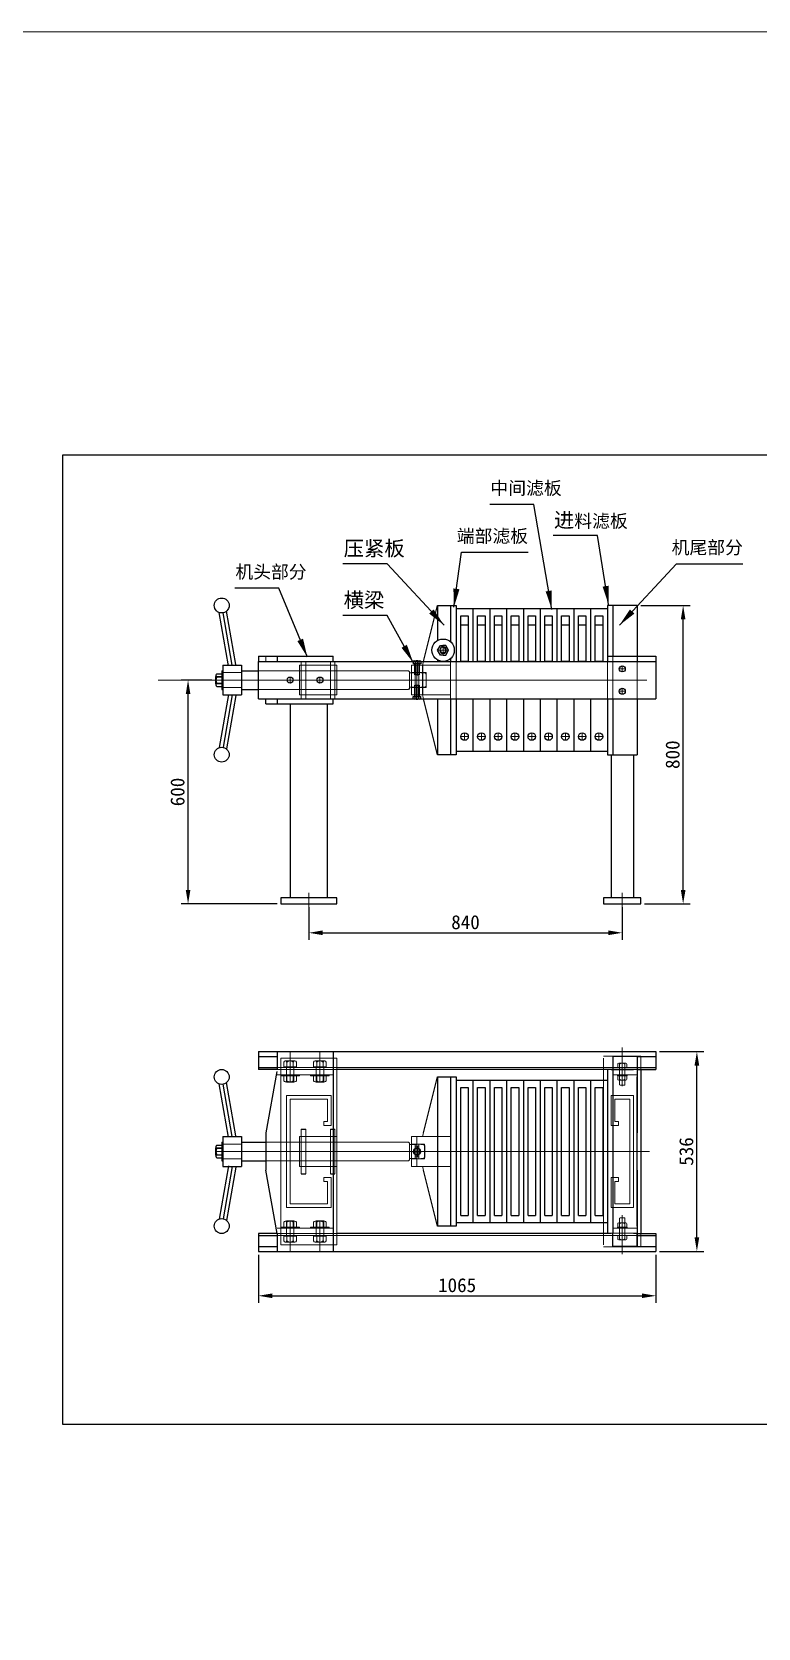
# Model space of a CAD drawing. Header units: millimetres. Extents: x 27179 to 44376, y -2108 to 7885.
# Drawn here: x 31144 to 33089, y 3605 to 7885 of the extents above; entities that cross this region are included whole.
import ezdxf
from ezdxf.lldxf.tags import DXFTag

# ---------------------------------------------------------------- set-up
doc = ezdxf.new("R2010")
doc.units = ezdxf.units.MM
for name, color, linetype in [('01', 3, 'Continuous'), ('02', 1, 'Continuous'), ('DIM', 7, 'Continuous')]:
    doc.layers.add(name, color=color, linetype=linetype)
for name, color, linetype, lineweight in [('中心层', 1, 'CENTER', 9), ('中心线层', 1, 'CENTER', 9), ('标注层', 5, 'Continuous', 9)]:
    doc.layers.add(name, color=color, linetype=linetype, lineweight=lineweight)
doc.styles.get("Standard").update_dxf_attribs({"font": ''})
doc.styles.get('Standard').set_extended_font_data('SimSun')
tags = doc.linetypes.add('ACAD_ISO03W100', pattern=[30, 12, -18]).pattern_tags.tags
tags[6:7] = [DXFTag(74, 4), DXFTag(75, 0), DXFTag(340, '0'), DXFTag(46, 1.0), DXFTag(50, 0.0), DXFTag(44, 0.0), DXFTag(45, 0.0)]
tags[4:5] = [DXFTag(74, 4), DXFTag(75, 0), DXFTag(340, '0'), DXFTag(46, 1.0), DXFTag(50, 0.0), DXFTag(44, 0.0), DXFTag(45, 0.0)]
tags = doc.linetypes.add('CENTER', pattern=[50.8, 31.75, -6.35, 6.35, -6.35]).pattern_tags.tags
tags[10:11] = [DXFTag(74, 4), DXFTag(75, 0), DXFTag(340, '0'), DXFTag(46, 1.0), DXFTag(50, 0.0), DXFTag(44, 0.0), DXFTag(45, 0.0)]
tags[8:9] = [DXFTag(74, 4), DXFTag(75, 0), DXFTag(340, '0'), DXFTag(46, 1.0), DXFTag(50, 0.0), DXFTag(44, 0.0), DXFTag(45, 0.0)]
tags[6:7] = [DXFTag(74, 4), DXFTag(75, 0), DXFTag(340, '0'), DXFTag(46, 1.0), DXFTag(50, 0.0), DXFTag(44, 0.0), DXFTag(45, 0.0)]
tags[4:5] = [DXFTag(74, 4), DXFTag(75, 0), DXFTag(340, '0'), DXFTag(46, 1.0), DXFTag(50, 0.0), DXFTag(44, 0.0), DXFTag(45, 0.0)]
doc.dimstyles.new('ISO-25', dxfattribs={"dimscale": 20, "dimtxt": 2.5, "dimasz": 2.5, "dimexe": 1.25, "dimexo": 0.625, "dimtad": 1, "dimtxsty": 'Standard', "dimcen": 2.5, "dimadec": 0, "dimazin": 0, "dimtfac": 1, "dimtmove": 0, "dimatfit": 3, "dimfxl": 1, "dimarcsym": 0})

# ---------------------------------------------------------------- blocks, each defined once
blk = doc.blocks.new('*D1')
at = {"layer": 'Defpoints', "color": 0, "transparency": 16777216}
for p in [(31885.2, 5547), (32725.2, 5547), (32725.2, 5469.4)]:
    blk.add_point(p, dxfattribs=at)
at = {"layer": '标注层', "color": 0, "lineweight": -2, "transparency": 16777216}
for p, q in [((31885.2, 5537.7), (31885.2, 5450.7)), ((32725.2, 5537.7), (32725.2, 5450.7)), ((31922.7, 5469.4), (32687.7, 5469.4))]:
    blk.add_line(p, q, dxfattribs=at)
at = {"layer": '标注层', "color": 0, "transparency": 16777216}
for points in [[(31922.7, 5475.7), (31922.7, 5463.2), (31885.2, 5469.4)], [(32687.7, 5475.7), (32687.7, 5463.2), (32725.2, 5469.4)]]:
    blk.add_solid(points, dxfattribs=at)
at = {"layer": '标注层', "color": 0, "transparency": 16777216, "insert": (32305.2, 5497.6), "char_height": 37.5, "attachment_point": 5}
blk.add_mtext('840', dxfattribs=at)
blk = doc.blocks.new('*D2')
at = {"layer": 'Defpoints', "color": 0, "transparency": 16777216}
for p in [(32765.2, 6347), (32888.3, 6347), (32775.2, 5547)]:
    blk.add_point(p, dxfattribs=at)
at = {"layer": '标注层', "color": 0, "lineweight": -2, "transparency": 16777216}
for p, q in [((32774.6, 6347), (32907.1, 6347)), ((32888.3, 5584.5), (32888.3, 6309.5)), ((32784.6, 5547), (32907.1, 5547))]:
    blk.add_line(p, q, dxfattribs=at)
at = {"layer": '标注层', "color": 0, "transparency": 16777216}
for points in [[(32882.1, 6309.5), (32894.6, 6309.5), (32888.3, 6347)], [(32882.1, 5584.5), (32894.6, 5584.5), (32888.3, 5547)]]:
    blk.add_solid(points, dxfattribs=at)
at = {"layer": '标注层', "color": 0, "transparency": 16777216, "insert": (32860.2, 5947), "char_height": 37.5, "attachment_point": 5, "rotation": 90}
blk.add_mtext('800', dxfattribs=at)
blk = doc.blocks.new('*D3')
at = {"layer": 'Defpoints', "color": 0, "lineweight": -3, "transparency": 16777216}
for p in [(31750.2, 4615.2), (32815.2, 4615.2), (32815.2, 4496.1)]:
    blk.add_point(p, dxfattribs=at)
at = {"layer": '标注层', "color": 0, "lineweight": -2, "transparency": 16777216}
for p, q in [((31750.2, 4605.8), (31750.2, 4477.4)), ((32815.2, 4605.8), (32815.2, 4477.4)), ((31787.7, 4496.1), (32777.7, 4496.1))]:
    blk.add_line(p, q, dxfattribs=at)
at = {"layer": '标注层', "color": 0, "lineweight": -3, "transparency": 16777216}
for points in [[(31787.7, 4502.4), (31787.7, 4489.9), (31750.2, 4496.1)], [(32777.7, 4502.4), (32777.7, 4489.9), (32815.2, 4496.1)]]:
    blk.add_solid(points, dxfattribs=at)
at = {"layer": '标注层', "color": 0, "transparency": 16777216, "insert": (32282.7, 4524.3), "char_height": 37.5, "attachment_point": 5}
blk.add_mtext('1065', dxfattribs=at)
blk = doc.blocks.new('*D6')
at = {"layer": 'Defpoints', "color": 0, "transparency": 16777216}
for p in [(31561.8, 6147), (31635.2, 6147), (31810.2, 5547)]:
    blk.add_point(p, dxfattribs=at)
at = {"layer": '标注层', "color": 0, "lineweight": -2, "transparency": 16777216}
for p, q in [((31625.8, 6147), (31543.1, 6147)), ((31561.8, 5584.5), (31561.8, 6109.5)), ((31800.8, 5547), (31543.1, 5547))]:
    blk.add_line(p, q, dxfattribs=at)
at = {"layer": '标注层', "color": 0, "transparency": 16777216}
for points in [[(31555.6, 6109.5), (31568.1, 6109.5), (31561.8, 6147)], [(31555.6, 5584.5), (31568.1, 5584.5), (31561.8, 5547)]]:
    blk.add_solid(points, dxfattribs=at)
at = {"layer": '标注层', "color": 0, "transparency": 16777216, "insert": (31533.7, 5847), "char_height": 37.5, "attachment_point": 5, "rotation": 90}
blk.add_mtext('600', dxfattribs=at)
blk = doc.blocks.new('*D8')
at = {"layer": 'Defpoints', "color": 0, "lineweight": -3, "transparency": 16777216}
for p in [(32815.2, 5150.8), (32925.1, 5150.8), (32815.2, 4615.2)]:
    blk.add_point(p, dxfattribs=at)
at = {"layer": '标注层', "color": 0, "lineweight": -2, "transparency": 16777216}
for p, q in [((32824.6, 5150.8), (32943.8, 5150.8)), ((32925.1, 4652.7), (32925.1, 5113.3)), ((32824.6, 4615.2), (32943.8, 4615.2))]:
    blk.add_line(p, q, dxfattribs=at)
at = {"layer": '标注层', "color": 0, "lineweight": -3, "transparency": 16777216}
for points in [[(32918.8, 5113.3), (32931.3, 5113.3), (32925.1, 5150.8)], [(32918.8, 4652.7), (32931.3, 4652.7), (32925.1, 4615.2)]]:
    blk.add_solid(points, dxfattribs=at)
at = {"layer": '标注层', "color": 0, "transparency": 16777216, "insert": (32896.9, 4883), "char_height": 37.5, "attachment_point": 5, "rotation": 90}
blk.add_mtext('536', dxfattribs=at)
blk = doc.blocks.new('*U169')
at = {"layer": 'DIM', "color": 7, "linetype": 'Continuous', "lineweight": -3}
for p, q in [((32110, 6078.1), (32122, 6078.1)), ((32110, 6048.1), (32110, 6078.1)), ((32122, 6078.1), (32122, 6048.1)), ((32105.6, 6048.1), (32126.4, 6048.1)), ((32105.6, 6041.4), (32105.6, 6048.1)), ((32107, 6040.6), (32105.6, 6041.4)), ((32125, 6040.6), (32107, 6040.6)), ((32110.8, 6041.4), (32110.8, 6048.1)), ((32121.2, 6041.4), (32121.2, 6048.1)), ((32126.4, 6041.4), (32125, 6040.6)), ((32126.4, 6041.4), (32126.4, 6048.1))]:
    blk.add_line(p, q, dxfattribs=at)
at = {"layer": 'DIM', "color": 1, "linetype": 'Continuous', "lineweight": -3}
for p, q in [((32111.5, 6048.1), (32111.5, 6078.1)), ((32120.5, 6048.1), (32120.5, 6078.1))]:
    blk.add_line(p, q, dxfattribs=at)
at = {"layer": 'DIM', "color": 3, "linetype": 'CENTER', "lineweight": -3}
blk.add_line((32116, 6039.1), (32116, 6079.6), dxfattribs=at)
at = {"layer": 'DIM', "color": 7, "linetype": 'Continuous', "lineweight": -3}
for centre, radius, start, end in [((32108.2, 6045.2), 4.6, 235.6158, 304.3842), ((32116, 6057.8), 17.2, 252.412, 287.588), ((32123.8, 6045.2), 4.6, 235.6158, 304.3842)]:
    blk.add_arc(centre, radius, start, end, dxfattribs=at)
blk = doc.blocks.new('*U170')
at = {"layer": 'DIM', "color": 7, "linetype": 'Continuous', "lineweight": -3}
for p, q in [((32098.8, 6165.6), (32100.2, 6166.4)), ((32098.8, 6165.6), (32098.8, 6158.9)), ((32100.2, 6166.4), (32118.2, 6166.4)), ((32104, 6165.6), (32104, 6158.9)), ((32114.4, 6165.6), (32114.4, 6158.9)), ((32118.2, 6166.4), (32119.6, 6165.6)), ((32119.6, 6165.6), (32119.6, 6158.9)), ((32119.6, 6158.9), (32098.8, 6158.9)), ((32103.2, 6128.9), (32103.2, 6158.9)), ((32115.2, 6128.9), (32103.2, 6128.9)), ((32115.2, 6158.9), (32115.2, 6128.9))]:
    blk.add_line(p, q, dxfattribs=at)
at = {"layer": 'DIM', "color": 3, "linetype": 'CENTER', "lineweight": -3}
blk.add_line((32109.2, 6167.9), (32109.2, 6127.4), dxfattribs=at)
at = {"layer": 'DIM', "color": 1, "linetype": 'Continuous', "lineweight": -3}
for p, q in [((32104.7, 6158.9), (32104.7, 6128.9)), ((32113.7, 6158.9), (32113.7, 6128.9))]:
    blk.add_line(p, q, dxfattribs=at)
at = {"layer": 'DIM', "color": 7, "linetype": 'Continuous', "lineweight": -3}
for centre, radius, start, end in [((32101.4, 6161.8), 4.6, 55.6158, 124.3842), ((32109.2, 6149.2), 17.2, 72.412, 107.588), ((32117, 6161.8), 4.6, 55.6158, 124.3842)]:
    blk.add_arc(centre, radius, start, end, dxfattribs=at)
blk = doc.blocks.new('*U174')
at = {"layer": 'DIM', "color": 3, "linetype": 'CENTER', "lineweight": -3}
for p, q in [((32107, 4755.1), (32131.9, 4755.1)), ((32119.5, 4767.6), (32119.5, 4742.6))]:
    blk.add_line(p, q, dxfattribs=at)
at = {"layer": 'DIM', "color": 7, "linetype": 'Continuous', "lineweight": -3}
blk.add_lwpolyline([(32124.7, 4746.1), (32129.9, 4755.1), (32124.7, 4764.1), (32114.3, 4764.1), (32109.1, 4755.1), (32114.3, 4746.1)], close=True, dxfattribs=at)
blk.add_circle((32119.5, 4755.1), 9, dxfattribs=at)

msp = doc.modelspace()

# ---------------------------------------------------------------- linework, layer by layer
for p, q in [((32192.704, 6197.043), (32230.204, 6347.043)), ((32230.204, 6347.043), (32230.204, 6253.024)), ((32230.204, 6347.043), (32280.204, 6347.043)), ((32265.204, 6347.043), (32265.204, 6249.404)), ((32280.204, 6347.043), (32280.204, 6197.043)), ((32765.204, 6347.043), (32685.204, 6347.043)), ((32685.204, 6347.043), (32685.204, 6197.043)), ((32685.204, 6338.543), (32685.204, 6197.043)), ((32685.204, 6338.543), (32685.204, 6197.043)), ((32700.204, 6347.043), (32700.204, 6211.043)), ((32765.204, 6347.043), (32765.204, 6197.043)), ((31670.319, 6185.306), (31645.115, 6328.249)), ((31680.167, 6187.043), (31655.428, 6327.347)), ((31690.015, 6188.779), (31664.811, 6331.722)), ((31750.167, 6211.043), (31950.167, 6211.043)), ((31750.167, 6211.043), (31750.167, 6197.043)), ((31800.167, 6211.043), (31800.167, 6197.043)), ((31950.167, 6197.043), (31950.167, 6211.043)), ((32685.204, 6211.043), (32815.204, 6211.043)), ((32815.204, 6211.043), (32815.204, 6097.043)), ((31639.167, 6163.868), (31652.167, 6163.868)), ((31652.167, 6172.043), (31652.167, 6122.043)), ((31652.167, 6172.043), (31655.167, 6172.043)), ((31655.167, 6187.043), (31705.167, 6187.043)), ((31655.167, 6187.043), (31655.167, 6107.043)), ((31655.167, 6167.043), (31655.167, 6127.043)), ((31705.167, 6187.043), (31705.167, 6107.043)), ((31705.167, 6172.043), (31750.167, 6172.043)), ((31705.167, 6172.043), (31705.167, 6122.043)), ((31750.167, 6197.043), (32815.204, 6197.043)), ((31750.167, 6097.043), (31750.167, 6197.043)), ((32230.204, 6201.062), (32230.204, 6197.043)), ((32265.204, 6204.682), (32265.204, 6197.043)), ((31635.167, 6157.043), (31635.167, 6137.043)), ((31636.167, 6159.868), (31636.167, 6134.218)), ((31639.167, 6155.703), (31652.167, 6155.703)), ((31639.167, 6138.383), (31652.167, 6138.383)), ((31639.167, 6130.218), (31652.167, 6130.218)), ((31652.167, 6122.043), (31655.167, 6122.043)), ((31705.167, 6122.043), (31750.167, 6122.043)), ((32155.204, 6125.043), (32152.204, 6122.043)), ((32200.204, 6131.043), (32197.204, 6128.043)), ((31670.319, 6108.779), (31645.115, 5965.837)), ((31655.167, 6107.043), (31705.167, 6107.043)), ((31680.167, 6107.043), (31655.428, 5966.739)), ((31690.015, 6105.306), (31664.811, 5962.364)), ((31750.167, 6097.043), (32815.204, 6097.043)), ((31770.167, 6083.043), (31770.167, 6097.043)), ((31770.167, 6083.043), (31950.167, 6083.043)), ((31800.167, 6097.043), (31800.167, 6083.043)), ((31835.167, 6083.043), (31835.167, 5563.043)), ((31935.167, 5563.043), (31935.167, 6083.043)), ((31950.167, 6082.906), (31950.167, 6097.043)), ((31950.167, 6083.043), (31950.167, 6097.043)), ((32230.204, 5947.043), (32192.704, 6097.043)), ((32230.204, 6097.043), (32230.204, 5947.043)), ((32265.204, 6097.043), (32265.204, 5947.043)), ((32280.204, 6097.043), (32280.204, 5947.043)), ((32685.204, 6097.043), (32685.204, 5947.043)), ((32685.204, 6097.043), (32685.204, 5955.543)), ((32685.204, 6097.043), (32685.204, 5955.543)), ((32700.204, 6097.043), (32700.204, 5947.043)), ((32765.204, 6097.043), (32765.204, 6033.106)), ((32765.204, 6033.106), (32765.204, 5947.043)), ((32280.204, 5947.043), (32230.204, 5947.043)), ((32685.204, 5947.043), (32765.204, 5947.043)), ((32695.204, 5947.043), (32695.204, 5563.043)), ((32755.204, 5947.043), (32755.204, 5563.043)), ((31960.167, 5563.043), (31810.167, 5563.043)), ((31810.167, 5563.043), (31810.167, 5547.043)), ((31810.167, 5547.043), (31960.167, 5547.043)), ((31960.167, 5563.043), (31945.167, 5563.043)), ((31960.167, 5547.043), (31960.167, 5563.043)), ((32675.204, 5563.043), (32675.204, 5547.043)), ((32775.204, 5563.043), (32675.204, 5563.043)), ((32675.204, 5547.043), (32775.204, 5547.043)), ((32775.204, 5547.043), (32775.204, 5563.043)), ((31750.167, 5150.773), (32815.204, 5150.773)), ((31750.167, 5150.773), (31750.167, 5102.773)), ((31750.167, 5138.073), (31800.167, 5138.073)), ((31800.167, 5150.773), (31800.167, 5102.773)), ((31950.167, 5150.773), (31950.167, 4615.173)), ((32700.204, 5138.273), (32700.204, 5102.773)), ((32765.204, 5138.073), (32700.204, 5138.073)), ((32765.204, 5138.273), (32765.204, 5102.773)), ((32765.204, 5138.073), (32815.204, 5138.073)), ((32815.204, 5150.773), (32815.204, 5102.773)), ((31750.167, 5108.073), (31800.167, 5108.073)), ((31800.167, 5102.773), (31750.167, 5102.773)), ((31799.607, 5097.473), (31770.167, 4932.973)), ((32695.204, 5102.773), (31960.167, 5102.773)), ((32685.204, 5102.773), (32685.204, 4932.973)), ((32765.204, 5102.773), (32685.204, 5102.773)), ((32700.204, 5102.773), (32700.204, 4663.673)), ((32765.204, 5102.773), (32755.204, 5102.773)), ((32765.204, 5108.073), (32815.204, 5108.073)), ((32765.204, 5102.773), (32765.204, 4932.973)), ((32765.204, 5102.773), (32815.204, 5102.773)), ((32775.204, 5102.773), (32775.204, 4663.173)), ((31670.319, 4921.236), (31645.115, 5064.179)), ((31680.167, 4922.973), (31655.428, 5063.277)), ((31690.015, 4924.709), (31664.811, 5067.652)), ((32192.704, 4932.973), (32230.204, 5082.973)), ((32230.204, 5082.973), (32230.204, 4882.973)), ((32230.204, 5082.973), (32280.204, 5082.973)), ((32265.204, 5082.973), (32265.204, 4882.973)), ((32280.204, 5082.973), (32280.204, 4882.973)), ((32685.204, 5082.973), (32685.204, 4663.173)), ((32685.204, 5074.473), (32685.204, 4932.973)), ((32685.204, 5074.473), (32685.204, 4932.973)), ((32765.204, 4682.973), (32765.204, 5082.973)), ((31655.167, 4922.973), (31655.167, 4842.973)), ((31655.167, 4922.973), (31705.167, 4922.973)), ((31705.167, 4922.973), (31705.167, 4842.973)), ((31770.167, 4932.973), (31770.167, 4832.973)), ((31865.167, 4942.973), (31877.167, 4942.973)), ((31943.167, 4942.973), (31955.167, 4942.973)), ((31635.167, 4892.973), (31635.167, 4872.973)), ((31636.167, 4895.798), (31636.167, 4870.148)), ((31639.167, 4899.798), (31652.167, 4899.798)), ((31639.167, 4891.633), (31652.167, 4891.633)), ((31652.167, 4907.973), (31655.167, 4907.973)), ((31652.167, 4907.973), (31652.167, 4857.973)), ((31655.167, 4902.973), (31655.167, 4862.973)), ((31705.167, 4907.973), (31770.167, 4907.973)), ((31705.167, 4907.973), (31705.167, 4857.973)), ((32195.204, 4898.973), (32195.204, 4866.973)), ((32230.204, 4882.973), (32230.204, 4682.973)), ((32265.204, 4882.973), (32265.204, 4682.973)), ((32280.204, 4882.973), (32280.204, 4682.973)), ((31639.167, 4874.313), (31652.167, 4874.313)), ((31639.167, 4866.148), (31652.167, 4866.148)), ((31670.319, 4844.709), (31645.115, 4701.767)), ((31652.167, 4857.973), (31655.167, 4857.973)), ((31655.167, 4842.973), (31705.167, 4842.973)), ((31680.167, 4842.973), (31655.428, 4702.669)), ((31690.015, 4841.236), (31664.811, 4698.294)), ((31705.167, 4857.973), (31770.167, 4857.973)), ((32155.204, 4860.973), (32152.204, 4857.973)), ((32195.204, 4866.973), (32192.204, 4863.973)), ((31800.167, 4663.173), (31770.167, 4832.973)), ((31865.167, 4822.973), (31877.167, 4822.973)), ((31943.167, 4822.973), (31955.167, 4822.973)), ((32230.204, 4682.973), (32192.704, 4832.973)), ((32685.204, 4832.973), (32685.204, 4691.473)), ((32765.204, 4832.973), (32765.204, 4663.173)), ((32280.204, 4682.973), (32230.204, 4682.973)), ((31800.167, 4663.173), (31750.167, 4663.173)), ((31750.167, 4663.173), (31750.167, 4615.173)), ((31750.167, 4657.873), (31800.167, 4657.873)), ((31750.167, 4627.873), (31800.167, 4627.873)), ((31800.167, 4663.173), (31800.167, 4615.173)), ((32695.204, 4663.173), (31960.167, 4663.173)), ((32700.204, 4627.673), (32700.204, 4663.173)), ((32765.204, 4627.873), (32700.204, 4627.873)), ((32765.204, 4663.173), (32755.204, 4663.173)), ((32765.204, 4663.173), (32755.204, 4663.173)), ((32765.204, 4663.173), (32765.204, 4627.873)), ((32765.204, 4663.173), (32815.204, 4663.173)), ((32765.204, 4663.173), (32815.204, 4663.173)), ((32765.204, 4627.673), (32765.204, 4663.173)), ((32765.204, 4657.873), (32815.204, 4657.873)), ((32765.204, 4627.873), (32815.204, 4627.873)), ((32775.204, 4627.673), (32765.204, 4627.673)), ((32815.204, 4663.173), (32815.204, 4615.173)), ((31750.167, 4615.173), (32815.204, 4615.173))]:
    msp.add_line(p, q)
at = {"color": 6}
for p, q in [((32280.204, 6338.543), (32325.204, 6338.543)), ((32325.204, 6338.543), (32325.204, 6197.043)), ((32325.204, 6338.543), (32370.204, 6338.543)), ((32370.204, 6338.543), (32370.204, 6197.043)), ((32370.204, 6338.543), (32415.204, 6338.543)), ((32415.204, 6338.543), (32415.204, 6197.043)), ((32415.204, 6338.543), (32460.204, 6338.543)), ((32460.204, 6338.543), (32460.204, 6197.043)), ((32460.204, 6338.543), (32505.204, 6338.543)), ((32505.204, 6338.543), (32505.204, 6197.043)), ((32505.204, 6338.543), (32550.204, 6338.543)), ((32550.204, 6338.543), (32550.204, 6197.043)), ((32550.204, 6338.543), (32595.204, 6338.543)), ((32595.204, 6338.543), (32595.204, 6197.043)), ((32595.204, 6338.543), (32640.204, 6338.543)), ((32640.204, 6338.543), (32640.204, 6197.043)), ((32640.204, 6338.543), (32685.204, 6338.543)), ((32292.704, 6319.043), (32312.704, 6319.043)), ((32292.704, 6197.043), (32292.704, 6319.043)), ((32312.704, 6294.043), (32292.704, 6294.043)), ((32312.704, 6319.043), (32312.704, 6197.043)), ((32337.704, 6197.043), (32337.704, 6319.043)), ((32337.704, 6319.043), (32357.704, 6319.043)), ((32357.704, 6294.043), (32337.704, 6294.043)), ((32357.704, 6319.043), (32357.704, 6197.043)), ((32382.704, 6319.043), (32402.704, 6319.043)), ((32382.704, 6197.043), (32382.704, 6319.043)), ((32402.704, 6294.043), (32382.704, 6294.043)), ((32402.704, 6319.043), (32402.704, 6197.043)), ((32427.704, 6319.043), (32447.704, 6319.043)), ((32427.704, 6197.043), (32427.704, 6319.043)), ((32447.704, 6294.043), (32427.704, 6294.043)), ((32447.704, 6319.043), (32447.704, 6197.043)), ((32472.704, 6319.043), (32492.704, 6319.043)), ((32472.704, 6197.043), (32472.704, 6319.043)), ((32492.704, 6294.043), (32472.704, 6294.043)), ((32492.704, 6319.043), (32492.704, 6197.043)), ((32517.704, 6319.043), (32537.704, 6319.043)), ((32517.704, 6197.043), (32517.704, 6319.043)), ((32537.704, 6294.043), (32517.704, 6294.043)), ((32537.704, 6319.043), (32537.704, 6197.043)), ((32562.704, 6319.043), (32582.704, 6319.043)), ((32562.704, 6197.043), (32562.704, 6319.043)), ((32582.704, 6294.043), (32562.704, 6294.043)), ((32582.704, 6319.043), (32582.704, 6197.043)), ((32607.704, 6319.043), (32627.704, 6319.043)), ((32607.704, 6197.043), (32607.704, 6319.043)), ((32627.704, 6294.043), (32607.704, 6294.043)), ((32627.704, 6319.043), (32627.704, 6197.043)), ((32652.704, 6319.043), (32672.704, 6319.043)), ((32652.704, 6197.043), (32652.704, 6319.043)), ((32672.704, 6294.043), (32652.704, 6294.043)), ((32672.704, 6319.043), (32672.704, 6197.043)), ((32312.704, 6197.043), (32292.704, 6197.043)), ((32357.704, 6197.043), (32337.704, 6197.043)), ((32402.704, 6197.043), (32382.704, 6197.043)), ((32447.704, 6197.043), (32427.704, 6197.043)), ((32492.704, 6197.043), (32472.704, 6197.043)), ((32537.704, 6197.043), (32517.704, 6197.043)), ((32582.704, 6197.043), (32562.704, 6197.043)), ((32627.704, 6197.043), (32607.704, 6197.043)), ((32672.704, 6197.043), (32652.704, 6197.043)), ((32325.204, 6097.043), (32325.204, 5955.543)), ((32370.204, 6097.043), (32370.204, 5955.543)), ((32415.204, 6097.043), (32415.204, 5955.543)), ((32460.204, 6097.043), (32460.204, 5955.543)), ((32505.204, 6097.043), (32505.204, 5955.543)), ((32550.204, 6097.043), (32550.204, 5955.543)), ((32595.204, 6097.043), (32595.204, 5955.543)), ((32640.204, 6097.043), (32640.204, 5955.543)), ((32325.204, 5955.543), (32280.204, 5955.543)), ((32370.204, 5955.543), (32325.204, 5955.543)), ((32415.204, 5955.543), (32370.204, 5955.543)), ((32460.204, 5955.543), (32415.204, 5955.543)), ((32505.204, 5955.543), (32460.204, 5955.543)), ((32550.204, 5955.543), (32505.204, 5955.543)), ((32595.204, 5955.543), (32550.204, 5955.543)), ((32640.204, 5955.543), (32595.204, 5955.543)), ((32685.204, 5955.543), (32640.204, 5955.543)), ((32280.204, 5074.473), (32325.204, 5074.473)), ((32292.704, 4710.973), (32292.704, 5054.973)), ((32292.704, 5054.973), (32312.704, 5054.973)), ((32312.704, 5054.973), (32312.704, 4710.973)), ((32325.204, 5074.473), (32370.204, 5074.473)), ((32325.204, 5074.473), (32325.204, 4882.973)), ((32337.704, 5054.973), (32357.704, 5054.973)), ((32337.704, 4710.973), (32337.704, 5054.973)), ((32357.704, 5054.973), (32357.704, 4710.973)), ((32370.204, 5074.473), (32415.204, 5074.473)), ((32370.204, 5074.473), (32370.204, 4882.973)), ((32382.704, 4710.973), (32382.704, 5054.973)), ((32382.704, 5054.973), (32402.704, 5054.973)), ((32402.704, 5054.973), (32402.704, 4710.973)), ((32415.204, 5074.473), (32460.204, 5074.473)), ((32415.204, 5074.473), (32415.204, 4882.973)), ((32427.704, 4710.973), (32427.704, 5054.973)), ((32427.704, 5054.973), (32447.704, 5054.973)), ((32447.704, 5054.973), (32447.704, 4710.973)), ((32460.204, 5074.473), (32505.204, 5074.473)), ((32460.204, 5074.473), (32460.204, 4882.973)), ((32472.704, 4710.973), (32472.704, 5054.973)), ((32472.704, 5054.973), (32492.704, 5054.973)), ((32492.704, 5054.973), (32492.704, 4710.973)), ((32505.204, 5074.473), (32550.204, 5074.473)), ((32505.204, 5074.473), (32505.204, 4882.973)), ((32517.704, 4710.973), (32517.704, 5054.973)), ((32517.704, 5054.973), (32537.704, 5054.973)), ((32537.704, 5054.973), (32537.704, 4710.973)), ((32550.204, 5074.473), (32595.204, 5074.473)), ((32550.204, 5074.473), (32550.204, 4882.973)), ((32562.704, 4710.973), (32562.704, 5054.973)), ((32562.704, 5054.973), (32582.704, 5054.973)), ((32582.704, 5054.973), (32582.704, 4710.973)), ((32595.204, 5074.473), (32640.204, 5074.473)), ((32595.204, 5074.473), (32595.204, 4882.973)), ((32607.704, 4710.973), (32607.704, 5054.973)), ((32607.704, 5054.973), (32627.704, 5054.973)), ((32627.704, 5054.973), (32627.704, 4710.973)), ((32640.204, 5074.473), (32685.204, 5074.473)), ((32640.204, 5074.473), (32640.204, 4882.973)), ((32652.704, 4710.973), (32652.704, 5054.973)), ((32652.704, 5054.973), (32672.704, 5054.973)), ((32672.704, 5054.973), (32672.704, 4710.973)), ((32325.204, 4882.973), (32325.204, 4691.473)), ((32370.204, 4882.973), (32370.204, 4691.473)), ((32415.204, 4882.973), (32415.204, 4691.473)), ((32460.204, 4882.973), (32460.204, 4691.473)), ((32505.204, 4882.973), (32505.204, 4691.473)), ((32550.204, 4882.973), (32550.204, 4691.473)), ((32595.204, 4882.973), (32595.204, 4691.473)), ((32640.204, 4882.973), (32640.204, 4691.473)), ((32292.704, 4710.973), (32312.704, 4710.973)), ((32337.704, 4710.973), (32357.704, 4710.973)), ((32382.704, 4710.973), (32402.704, 4710.973)), ((32427.704, 4710.973), (32447.704, 4710.973)), ((32472.704, 4710.973), (32492.704, 4710.973)), ((32517.704, 4710.973), (32537.704, 4710.973)), ((32562.704, 4710.973), (32582.704, 4710.973)), ((32607.704, 4710.973), (32627.704, 4710.973)), ((32652.704, 4710.973), (32672.704, 4710.973)), ((32325.204, 4691.473), (32280.204, 4691.473)), ((32370.204, 4691.473), (32325.204, 4691.473)), ((32415.204, 4691.473), (32370.204, 4691.473)), ((32460.204, 4691.473), (32415.204, 4691.473)), ((32505.204, 4691.473), (32460.204, 4691.473)), ((32550.204, 4691.473), (32505.204, 4691.473)), ((32595.204, 4691.473), (32550.204, 4691.473)), ((32640.204, 4691.473), (32595.204, 4691.473)), ((32685.204, 4691.473), (32640.204, 4691.473))]:
    msp.add_line(p, q, dxfattribs=at)
at = {"linetype": 'ACAD_ISO03W100', "lineweight": 5, "ltscale": 0.5}
for p, q in [((31770.167, 6197.043), (31770.167, 6211.043)), ((32700.204, 6211.043), (32700.204, 6097.043)), ((31655.167, 6167.043), (31705.167, 6167.043)), ((31750.167, 6172.043), (32152.204, 6172.043)), ((31860.167, 6187.043), (31960.167, 6187.043)), ((31860.167, 6107.043), (31860.167, 6187.043)), ((31865.167, 6097.043), (31865.167, 6197.043)), ((31877.167, 6097.043), (31877.167, 6197.043)), ((31943.167, 6097.043), (31943.167, 6197.043)), ((31955.167, 6097.043), (31955.167, 6197.043)), ((31960.167, 6107.043), (31960.167, 6187.043)), ((32155.204, 6169.043), (32155.204, 6125.043)), ((32155.204, 6166.043), (32175.204, 6166.043)), ((32230.204, 6187.043), (32160.204, 6187.043)), ((32160.204, 6187.043), (32160.204, 6107.043)), ((32160.204, 6167.043), (32200.204, 6167.043)), ((32170.204, 6166.043), (32170.204, 6128.043)), ((32175.204, 6187.043), (32175.204, 6107.043)), ((32180.204, 6166.043), (32180.204, 6128.043)), ((32185.204, 6166.043), (32197.204, 6166.043)), ((32190.204, 6187.043), (32192.704, 6197.043)), ((32200.204, 6167.043), (32200.204, 6127.043)), ((32265.204, 6187.043), (32230.204, 6187.043)), ((32265.204, 6197.043), (32265.204, 6147.043)), ((32280.204, 6197.043), (32280.204, 6097.043)), ((32280.204, 6197.043), (32280.204, 6097.043)), ((32685.204, 6197.043), (32685.204, 6097.043)), ((32765.204, 6197.043), (32765.204, 6097.043)), ((31635.167, 6157.043), (31655.167, 6157.043)), ((31635.167, 6137.043), (31655.167, 6137.043)), ((31655.167, 6127.043), (31705.167, 6127.043)), ((31750.167, 6122.043), (32152.204, 6122.043)), ((32155.204, 6128.043), (32175.204, 6128.043)), ((32160.204, 6127.043), (32200.204, 6127.043)), ((32170.204, 6161.043), (32180.204, 6161.043)), ((32170.204, 6133.043), (32180.204, 6133.043)), ((32185.204, 6128.043), (32197.204, 6128.043)), ((32265.204, 6147.043), (32265.204, 5955.543)), ((31860.167, 6107.043), (31960.167, 6107.043)), ((32230.204, 6107.043), (32160.204, 6107.043)), ((32192.704, 6097.043), (32190.204, 6107.043)), ((32265.204, 6107.043), (32230.204, 6107.043)), ((31750.167, 5138.073), (31800.167, 5138.073)), ((32675.204, 5138.273), (32765.204, 5138.273)), ((32775.204, 5138.273), (32765.204, 5138.273)), ((32765.204, 5138.073), (32815.204, 5138.073)), ((32775.204, 5138.273), (32775.204, 5102.773)), ((31750.167, 5108.073), (31960.167, 5108.073)), ((31825.207, 5102.773), (31799.607, 5102.773)), ((31825.207, 5108.073), (31800.167, 5108.073)), ((31800.167, 5102.773), (31960.167, 5102.773)), ((31810.167, 5132.973), (31810.167, 4632.973)), ((31810.167, 5132.973), (31960.167, 5132.973)), ((31818.342, 5122.926), (31818.342, 5109.926)), ((31851.992, 5109.926), (31818.342, 5109.926)), ((31825.207, 5108.073), (31820.167, 5108.073)), ((31825.207, 5102.773), (31820.167, 5102.773)), ((31847.992, 5125.926), (31822.342, 5125.926)), ((31825.167, 5068.773), (31825.167, 5109.926)), ((31825.207, 5108.073), (31960.167, 5108.073)), ((31825.207, 5102.773), (31960.167, 5102.773)), ((31826.507, 5122.926), (31826.507, 5109.926)), ((31843.828, 5122.926), (31843.828, 5109.926)), ((31845.167, 5068.773), (31845.167, 5109.926)), ((31851.992, 5122.926), (31851.992, 5109.926)), ((31898.342, 5122.926), (31898.342, 5109.926)), ((31931.992, 5109.926), (31898.342, 5109.926)), ((31927.992, 5125.926), (31902.342, 5125.926)), ((31905.167, 5068.773), (31905.167, 5109.926)), ((31906.507, 5122.926), (31906.507, 5109.926)), ((31923.828, 5122.926), (31923.828, 5109.926)), ((31925.167, 5068.773), (31925.167, 5109.926)), ((31931.992, 5122.926), (31931.992, 5109.926)), ((31960.167, 5132.973), (31960.167, 4632.973)), ((32815.204, 5108.073), (31960.167, 5108.073)), ((32675.204, 5132.973), (32675.204, 4632.973)), ((32695.204, 5102.273), (32755.204, 5102.273)), ((32712.954, 5116.823), (32712.954, 5108.073)), ((32734.829, 5119.427), (32715.579, 5119.427)), ((32718.204, 5116.823), (32718.204, 5108.073)), ((32718.204, 5108.073), (32718.204, 5086.773)), ((32732.204, 5116.823), (32732.204, 5108.073)), ((32732.204, 5108.073), (32732.204, 5086.773)), ((32737.454, 5116.823), (32737.454, 5108.073)), ((32765.204, 5108.073), (32755.204, 5108.073)), ((31950.167, 5088.773), (31800.167, 5088.773)), ((31860.167, 5088.773), (31810.167, 5088.773)), ((31810.167, 5085.773), (31810.167, 5088.773)), ((31860.167, 5085.773), (31810.167, 5085.773)), ((31818.342, 5072.773), (31818.342, 5085.773)), ((31847.992, 5069.773), (31822.342, 5069.773)), ((31845.167, 5068.773), (31825.167, 5068.773)), ((31826.507, 5072.773), (31826.507, 5085.773)), ((31843.828, 5072.773), (31843.828, 5085.773)), ((31851.992, 5072.773), (31851.992, 5085.773)), ((31860.167, 5085.773), (31860.167, 5088.773)), ((31890.167, 5085.773), (31890.167, 5088.773)), ((31940.167, 5088.773), (31890.167, 5088.773)), ((31940.167, 5085.773), (31890.167, 5085.773)), ((31898.342, 5072.773), (31898.342, 5085.773)), ((31927.992, 5069.773), (31902.342, 5069.773)), ((31925.167, 5068.773), (31905.167, 5068.773)), ((31906.507, 5072.773), (31906.507, 5085.773)), ((31923.828, 5072.773), (31923.828, 5085.773)), ((31931.992, 5072.773), (31931.992, 5085.773)), ((31940.167, 5085.773), (31940.167, 5088.773)), ((32765.204, 5088.773), (32700.204, 5088.773)), ((32712.079, 5088.273), (32712.079, 5085.648)), ((32738.329, 5088.273), (32712.079, 5088.273)), ((32738.329, 5085.648), (32712.079, 5085.648)), ((32712.954, 5076.898), (32712.954, 5085.648)), ((32734.801, 5074.294), (32715.579, 5074.294)), ((32718.204, 5076.898), (32718.204, 5085.648)), ((32718.204, 5062.085), (32718.204, 5074.294)), ((32718.204, 5062.085), (32719.517, 5060.773)), ((32730.892, 5060.773), (32719.517, 5060.773)), ((32732.204, 5062.085), (32730.892, 5060.773)), ((32732.204, 5076.898), (32732.204, 5085.648)), ((32732.204, 5062.085), (32732.204, 5074.294)), ((32737.454, 5076.898), (32737.454, 5085.648)), ((32738.329, 5088.273), (32738.329, 5085.648)), ((31825.167, 5032.973), (31945.167, 5032.973)), ((31825.167, 5032.973), (31825.167, 4732.973)), ((31835.167, 5022.973), (31935.167, 5022.973)), ((31835.167, 5022.973), (31835.167, 4742.973)), ((31935.167, 5022.973), (31935.167, 4962.973)), ((31945.167, 5032.973), (31945.167, 4952.973)), ((32755.204, 5032.973), (32695.204, 5032.973)), ((32695.204, 5032.973), (32695.204, 4952.973)), ((32745.204, 5022.973), (32705.204, 5022.973)), ((32705.204, 5022.973), (32705.204, 4962.973)), ((32745.204, 5022.973), (32745.204, 4742.973)), ((32755.204, 5032.973), (32755.204, 4732.973)), ((31860.167, 4922.973), (31960.167, 4922.973)), ((31860.167, 4842.973), (31860.167, 4922.973)), ((31865.167, 4822.973), (31865.167, 4942.973)), ((31877.167, 4822.973), (31877.167, 4942.973)), ((31935.167, 4962.973), (31925.167, 4962.973)), ((31925.167, 4962.973), (31925.167, 4952.973)), ((31945.167, 4952.973), (31925.167, 4952.973)), ((31943.167, 4822.973), (31943.167, 4942.973)), ((31955.167, 4822.973), (31955.167, 4942.973)), ((31960.167, 4842.973), (31960.167, 4922.973)), ((32160.204, 4922.973), (32160.204, 4842.973)), ((32230.204, 4922.973), (32160.204, 4922.973)), ((32175.204, 4922.973), (32175.204, 4842.973)), ((32190.204, 4922.973), (32192.704, 4932.973)), ((32265.204, 4922.973), (32230.204, 4922.973)), ((32280.204, 4932.973), (32280.204, 4832.973)), ((32695.204, 4952.973), (32715.204, 4952.973)), ((32705.204, 4962.973), (32715.204, 4962.973)), ((32715.204, 4962.973), (32715.204, 4952.973)), ((31635.167, 4892.973), (31655.167, 4892.973)), ((31655.167, 4902.973), (31705.167, 4902.973)), ((31770.167, 4907.973), (32152.204, 4907.973)), ((32155.204, 4904.973), (32155.204, 4860.973)), ((32155.204, 4901.973), (32175.204, 4901.973)), ((32160.204, 4902.973), (32195.204, 4902.973)), ((32170.204, 4901.973), (32170.204, 4863.973)), ((32170.204, 4896.973), (32180.204, 4896.973)), ((32180.204, 4901.973), (32180.204, 4863.973)), ((32185.204, 4901.973), (32192.204, 4901.973)), ((32195.204, 4902.973), (32195.204, 4862.973)), ((31635.167, 4872.973), (31655.167, 4872.973)), ((31655.167, 4862.973), (31705.167, 4862.973)), ((31770.167, 4857.973), (32152.204, 4857.973)), ((31860.167, 4842.973), (31960.167, 4842.973)), ((32155.204, 4863.973), (32175.204, 4863.973)), ((32160.204, 4862.973), (32195.204, 4862.973)), ((32230.204, 4842.973), (32160.204, 4842.973)), ((32170.204, 4868.973), (32180.204, 4868.973)), ((32185.204, 4863.973), (32192.204, 4863.973)), ((32192.704, 4832.973), (32190.204, 4842.973)), ((32265.204, 4842.973), (32230.204, 4842.973)), ((31945.167, 4812.973), (31925.167, 4812.973)), ((31925.167, 4802.973), (31925.167, 4812.973)), ((31935.167, 4802.973), (31925.167, 4802.973)), ((31935.167, 4742.973), (31935.167, 4802.973)), ((31945.167, 4732.973), (31945.167, 4812.973)), ((32695.204, 4732.973), (32695.204, 4812.973)), ((32695.204, 4812.973), (32715.204, 4812.973)), ((32705.204, 4742.973), (32705.204, 4802.973)), ((32705.204, 4802.973), (32715.204, 4802.973)), ((32715.204, 4802.973), (32715.204, 4812.973)), ((31825.167, 4732.973), (31945.167, 4732.973)), ((31835.167, 4742.973), (31935.167, 4742.973)), ((32755.204, 4732.973), (32695.204, 4732.973)), ((32745.204, 4742.973), (32705.204, 4742.973)), ((31950.167, 4677.173), (31800.167, 4677.173)), ((31810.167, 4680.173), (31810.167, 4677.173)), ((31860.167, 4680.173), (31810.167, 4680.173)), ((31860.167, 4677.173), (31810.167, 4677.173)), ((31818.342, 4693.173), (31818.342, 4680.173)), ((31847.992, 4696.173), (31822.342, 4696.173)), ((31825.167, 4697.173), (31825.167, 4656.02)), ((31845.167, 4697.173), (31825.167, 4697.173)), ((31826.507, 4693.173), (31826.507, 4680.173)), ((31843.828, 4693.173), (31843.828, 4680.173)), ((31845.167, 4697.173), (31845.167, 4656.02)), ((31851.992, 4693.173), (31851.992, 4680.173)), ((31860.167, 4680.173), (31860.167, 4677.173)), ((31940.167, 4680.173), (31890.167, 4680.173)), ((31890.167, 4680.173), (31890.167, 4677.173)), ((31940.167, 4677.173), (31890.167, 4677.173)), ((31898.342, 4693.173), (31898.342, 4680.173)), ((31927.992, 4696.173), (31902.342, 4696.173)), ((31925.167, 4697.173), (31905.167, 4697.173)), ((31905.167, 4697.173), (31905.167, 4656.02)), ((31906.507, 4693.173), (31906.507, 4680.173)), ((31923.828, 4693.173), (31923.828, 4680.173)), ((31925.167, 4697.173), (31925.167, 4656.02)), ((31931.992, 4693.173), (31931.992, 4680.173)), ((31940.167, 4680.173), (31940.167, 4677.173)), ((32765.204, 4677.173), (32700.204, 4677.173)), ((32712.079, 4677.673), (32712.079, 4680.298)), ((32738.329, 4680.298), (32712.079, 4680.298)), ((32738.329, 4677.673), (32712.079, 4677.673)), ((32712.954, 4689.048), (32712.954, 4680.298)), ((32734.801, 4691.652), (32715.579, 4691.652)), ((32718.204, 4703.86), (32719.517, 4705.173)), ((32718.204, 4703.86), (32718.204, 4691.652)), ((32718.204, 4689.048), (32718.204, 4680.298)), ((32718.204, 4657.873), (32718.204, 4679.173)), ((32730.892, 4705.173), (32719.517, 4705.173)), ((32732.204, 4703.86), (32730.892, 4705.173)), ((32732.204, 4703.86), (32732.204, 4691.652)), ((32732.204, 4689.048), (32732.204, 4680.298)), ((32732.204, 4657.873), (32732.204, 4679.173)), ((32737.454, 4689.048), (32737.454, 4680.298)), ((32738.329, 4677.673), (32738.329, 4680.298)), ((31750.167, 4657.873), (31960.167, 4657.873)), ((31800.167, 4663.173), (31960.167, 4663.173)), ((31810.167, 4632.973), (31960.167, 4632.973)), ((31818.342, 4643.02), (31818.342, 4656.02)), ((31851.992, 4656.02), (31818.342, 4656.02)), ((31825.207, 4663.173), (31820.167, 4663.173)), ((31825.207, 4657.873), (31820.167, 4657.873)), ((31847.992, 4640.02), (31822.342, 4640.02)), ((31826.507, 4643.02), (31826.507, 4656.02)), ((31843.828, 4643.02), (31843.828, 4656.02)), ((31851.992, 4643.02), (31851.992, 4656.02)), ((31931.992, 4656.02), (31898.342, 4656.02)), ((31898.342, 4643.02), (31898.342, 4656.02)), ((31927.992, 4640.02), (31902.342, 4640.02)), ((31906.507, 4643.02), (31906.507, 4656.02)), ((31923.828, 4643.02), (31923.828, 4656.02)), ((31931.992, 4643.02), (31931.992, 4656.02)), ((32815.204, 4657.873), (31960.167, 4657.873)), ((32675.204, 4627.673), (32765.204, 4627.673)), ((32695.204, 4663.673), (32755.204, 4663.673)), ((32712.954, 4649.123), (32712.954, 4657.873)), ((32734.829, 4646.519), (32715.579, 4646.519)), ((32718.204, 4649.123), (32718.204, 4657.873)), ((32732.204, 4649.123), (32732.204, 4657.873)), ((32737.454, 4649.123), (32737.454, 4657.873)), ((32765.204, 4657.873), (32755.204, 4657.873)), ((32765.204, 4657.873), (32755.204, 4657.873)), ((32765.204, 4627.873), (32815.204, 4627.873)), ((32775.204, 4627.673), (32765.204, 4627.673)), ((32775.204, 4663.173), (32775.204, 4627.673))]:
    msp.add_line(p, q, dxfattribs=at)
at = {"lineweight": 5, "ltscale": 0.5}
for p, q in [((32152.204, 6172.043), (32155.204, 6169.043)), ((32197.204, 6166.043), (32200.204, 6163.043)), ((32152.204, 4907.973), (32155.204, 4904.973)), ((32192.204, 4901.973), (32195.204, 4898.973))]:
    msp.add_line(p, q, dxfattribs=at)
at = {"lineweight": -3}
msp.add_line((32190.204, 6187.043), (32190.204, 6107.043), dxfattribs=at)
at = {"color": 3, "lineweight": 9}
msp.add_lwpolyline([(27178.52, 7885.007), (44376.371, 7885.007), (44376.371, -2107.777), (27178.52, -2107.777)], close=True, dxfattribs=at)
msp.add_lwpolyline([(31226.575, 6751.446), (34817.114, 6751.446), (34817.114, 4151.174), (31226.575, 4151.174)], close=True)
for centre, radius in [((31651.955, 6347.043), 20), ((32245.204, 6227.043), 30), ((32725.204, 6177.043), 8), ((31835.167, 6147.043), 8), ((31915.167, 6147.043), 8), ((32725.204, 6117.043), 8), ((31651.955, 5947.043), 20), ((31651.955, 5082.973), 20), ((31651.955, 4682.973), 20)]:
    msp.add_circle(centre, radius)
at = {"color": 6}
for centre in [(32302.704, 5995.543), (32347.704, 5995.543), (32392.704, 5995.543), (32437.704, 5995.543), (32482.704, 5995.543), (32527.704, 5995.543), (32572.704, 5995.543), (32617.704, 5995.543), (32662.704, 5995.543)]:
    msp.add_circle(centre, 10, dxfattribs=at)
for centre, radius, start, end in [((31640.444, 6159.786), 4.277, 107.363887, 252.636113), ((31650.167, 6147.043), 14, 141.786789, 218.213211), ((31640.444, 6134.3), 4.277, 107.363887, 252.636113), ((31640.444, 4895.715), 4.277, 107.363887, 252.636113), ((31650.167, 4882.973), 14, 141.786789, 218.213211), ((31640.444, 4870.23), 4.277, 107.363887, 252.636113)]:
    msp.add_arc(centre, radius, start, end)
at = {"linetype": 'ACAD_ISO03W100', "lineweight": 5, "ltscale": 0.5}
for centre, radius, start, end in [((31822.425, 5121.649), 4.277, 17.363887, 162.636113), ((31835.167, 5111.926), 14, 51.786789, 128.213211), ((31847.91, 5121.649), 4.277, 17.363887, 162.636113), ((31902.425, 5121.649), 4.277, 17.363887, 162.636113), ((31915.167, 5111.926), 14, 51.786789, 128.213211), ((31927.91, 5121.649), 4.277, 17.363887, 162.636113), ((32715.579, 5116.802), 2.625, 0.452629, 179.547371), ((32725.204, 5108.505), 10.922, 50.141181, 129.858819), ((32734.829, 5116.802), 2.625, 0.452629, 179.547371), ((31822.425, 5074.049), 4.277, 197.363887, 342.636113), ((31835.167, 5083.773), 14, 231.786789, 308.213211), ((31847.91, 5074.049), 4.277, 197.363887, 342.636113), ((31902.425, 5074.049), 4.277, 197.363887, 342.636113), ((31915.167, 5083.773), 14, 231.786789, 308.213211), ((31927.91, 5074.049), 4.277, 197.363887, 342.636113), ((32715.579, 5076.919), 2.625, 180.452629, 359.547371), ((32725.243, 5085.108), 10.815, 229.391762, 310.065446), ((32734.829, 5076.919), 2.625, 180.452629, 359.547371), ((31822.425, 4691.896), 4.277, 17.363887, 162.636113), ((31835.167, 4682.173), 14, 51.786789, 128.213211), ((31847.91, 4691.896), 4.277, 17.363887, 162.636113), ((31902.425, 4691.896), 4.277, 17.363887, 162.636113), ((31915.167, 4682.173), 14, 51.786789, 128.213211), ((31927.91, 4691.896), 4.277, 17.363887, 162.636113), ((32715.579, 4689.027), 2.625, 0.452629, 179.547371), ((32725.243, 4680.838), 10.815, 49.934554, 130.608238), ((32734.829, 4689.027), 2.625, 0.452629, 179.547371), ((31822.425, 4644.297), 4.277, 197.363887, 342.636113), ((31835.167, 4654.02), 14, 231.786789, 308.213211), ((31847.91, 4644.297), 4.277, 197.363887, 342.636113), ((31902.425, 4644.297), 4.277, 197.363887, 342.636113), ((31915.167, 4654.02), 14, 231.786789, 308.213211), ((31927.91, 4644.297), 4.277, 197.363887, 342.636113), ((32715.579, 4649.144), 2.625, 180.452629, 359.547371), ((32725.204, 4657.441), 10.922, 230.141181, 309.858819), ((32734.829, 4649.144), 2.625, 180.452629, 359.547371)]:
    msp.add_arc(centre, radius, start, end, dxfattribs=at)
at = {"layer": '01'}
for p, q in [((32230.575, 6227.043), (32238.152, 6240.168)), ((32238.152, 6213.918), (32230.575, 6227.043)), ((32238.152, 6240.168), (32245.181, 6240.168)), ((32245.181, 6213.918), (32238.152, 6213.918)), ((32252.209, 6240.168), (32245.181, 6240.168)), ((32245.181, 6213.918), (32252.209, 6213.918)), ((32259.786, 6227.043), (32252.209, 6240.168)), ((32252.209, 6213.918), (32259.786, 6227.043))]:
    msp.add_line(p, q, dxfattribs=at)
for start, end in [(0, 180), (180, 0)]:
    msp.add_arc((32245.181, 6227.043), 8.75, start, end, dxfattribs=at)
at = {"layer": '02', "color": 4}
msp.add_arc((32245.181, 6227.043), 7, 171.492203, 97.359389, dxfattribs=at)
at = {"layer": '中心层'}
for p, q in [((32725.204, 5057.875), (32725.204, 5162.127)), ((32725.204, 4607.701), (32725.204, 4711.953))]:
    msp.add_line(p, q, dxfattribs=at)
at = {"layer": '中心线层'}
for p, q in [((32260.579, 6227.043), (32229.829, 6227.043)), ((32245.181, 6213.095), (32245.181, 6241.357)), ((32733.204, 6177.043), (32717.204, 6177.043)), ((32725.204, 6185.043), (32725.204, 6169.043)), ((31481.537, 6147.043), (32791.296, 6147.043)), ((31827.167, 6147.043), (31843.167, 6147.043)), ((31835.167, 6155.043), (31835.167, 6139.043)), ((31885.167, 6147.043), (31923.167, 6147.043)), ((31915.167, 6155.043), (31915.167, 6139.043)), ((32725.204, 6125.043), (32725.204, 6109.043)), ((32733.204, 6117.043), (32717.204, 6117.043)), ((32292.704, 5995.543), (32312.704, 5995.543)), ((32302.704, 6005.543), (32302.704, 5985.543)), ((32337.704, 5995.543), (32357.704, 5995.543)), ((32347.704, 6005.543), (32347.704, 5985.543)), ((32382.704, 5995.543), (32402.704, 5995.543)), ((32392.704, 6005.543), (32392.704, 5985.543)), ((32427.704, 5995.543), (32447.704, 5995.543)), ((32437.704, 6005.543), (32437.704, 5985.543)), ((32472.704, 5995.543), (32492.704, 5995.543)), ((32482.704, 6005.543), (32482.704, 5985.543)), ((32517.704, 5995.543), (32537.704, 5995.543)), ((32527.704, 6005.543), (32527.704, 5985.543)), ((32562.704, 5995.543), (32582.704, 5995.543)), ((32572.704, 6005.543), (32572.704, 5985.543)), ((32607.704, 5995.543), (32627.704, 5995.543)), ((32617.704, 6005.543), (32617.704, 5985.543)), ((32652.704, 5995.543), (32672.704, 5995.543)), ((32662.704, 6005.543), (32662.704, 5985.543)), ((31885.204, 5537.161), (31885.204, 5576.618)), ((32725.204, 5537.161), (32725.204, 5576.618)), ((31835.167, 5068.773), (31835.167, 5151.078)), ((31915.167, 5068.773), (31915.167, 5151.078)), ((31635.167, 4882.973), (32798.436, 4882.973)), ((31835.167, 4697.173), (31835.167, 4614.868)), ((31915.167, 4697.173), (31915.167, 4614.868))]:
    msp.add_line(p, q, dxfattribs=at)

# ---------------------------------------------------------------- block references
at = {"layer": 'DIM', "color": 3, "linetype": 'CENTER', "lineweight": -3}
for name, p in [('*U170', (66.036, 32.146)), ('*U169', (59.165, 54.989)), ('*U174', (55.729, 127.889))]:
    msp.add_blockref(name, p, dxfattribs=at)

# ---------------------------------------------------------------- texts
at = {"layer": '标注层', "width": 210.87597}
for s, insert, char_height, attachment_point in [('{\\fSimSun|b0|i0|c134|p54;中间滤板}', (32371.935, 6679.301), 35, 1), ('{\\fSimSun|b0|i0|c134|p54;进\\H0.875x;料滤板}', (32542.086, 6596.107), 40, 1), ('{\\fSimSun|b0|i0|c134|p54;端部滤板}', (32472.744, 6550.892), 35, 3), ('{\\fSimSun|b0|i0|c134|p54;压紧板}', (31978.747, 6520.147), 40, 1), ('{\\fSimSun|b0|i0|c134|p54;机尾部分}', (33048.359, 6520.147), 35, 3), ('{\\fSimSun|b0|i0|c134|p54;机头部分}', (31688.598, 6454.685), 35, 1), ('{\\fSimSun|b0|i0|c134|p54;横梁}', (31978.747, 6381.685), 40, 1)]:
    msp.add_mtext(s, dxfattribs=dict(at, insert=insert, char_height=char_height, attachment_point=attachment_point))

# ---------------------------------------------------------------- dimensions: what is measured, and where the dimension line sits
at = {"layer": '标注层'}
for base, p1, p2, override, picture, middle in [((32888.322, 6347.043), (32775.204, 5547.043), (32765.204, 6347.043), {"dimscale": 15}, '*D2', (32860.197, 5947.043)), ((31561.808, 6147.043), (31810.167, 5547.043), (31635.167, 6147.043), {"dimscale": 15}, '*D6', (31533.683, 5847.043)), ((32925.056, 5150.773), (32815.204, 4615.173), (32815.204, 5150.773), {"dimscale": 15, "dimdec": 0}, '*D8', (32896.931, 4882.973))]:
    dim = msp.add_linear_dim(base=base, p1=p1, p2=p2, angle=90, dimstyle='ISO-25', override=override, dxfattribs=at)
    dim.commit()
    dim.dimension.update_dxf_attribs({"geometry": picture, "text_midpoint": middle})
dim = msp.add_linear_dim(base=(32725.204, 5469.447), p1=(31885.167, 5547.043), p2=(32725.204, 5547.043), text='840', dimstyle='ISO-25', override={"dimscale": 15}, dxfattribs=at)
dim.commit()
dim.dimension.update_dxf_attribs({"geometry": '*D1', "text_midpoint": (32305.186, 5497.572)})
dim = msp.add_linear_dim(base=(32815.204, 4496.148), p1=(31750.167, 4615.173), p2=(32815.204, 4615.173), dimstyle='ISO-25', override={"dimscale": 15, "dimdec": 0}, dxfattribs=at)
dim.commit()
dim.dimension.update_dxf_attribs({"geometry": '*D3', "text_midpoint": (32282.686, 4524.273)})

# ---------------------------------------------------------------- leaders
for points in [[(32536.483, 6336.718), (32488.429, 6618.261), (32370.117, 6618.261)], [(32688.532, 6349.378), (32658.579, 6535.067), (32540.267, 6535.067)], [(32274.017, 6342.144), (32294.553, 6489.852), (32472.744, 6489.852)], [(32247.679, 6294.166), (32095.241, 6459.107), (31976.929, 6459.107)], [(32717.729, 6294.166), (32870.168, 6459.107), (33048.359, 6459.107)], [(31881.385, 6208.638), (31805.092, 6393.645), (31686.78, 6393.645)], [(32165.044, 6193.934), (32095.241, 6320.645), (31976.929, 6320.645)]]:
    msp.add_leader(points, dimstyle='ISO-25', override={"dimgap": 0.625, "dimtad": 0}, dxfattribs=at)

doc.saveas('drawing.dxf')
